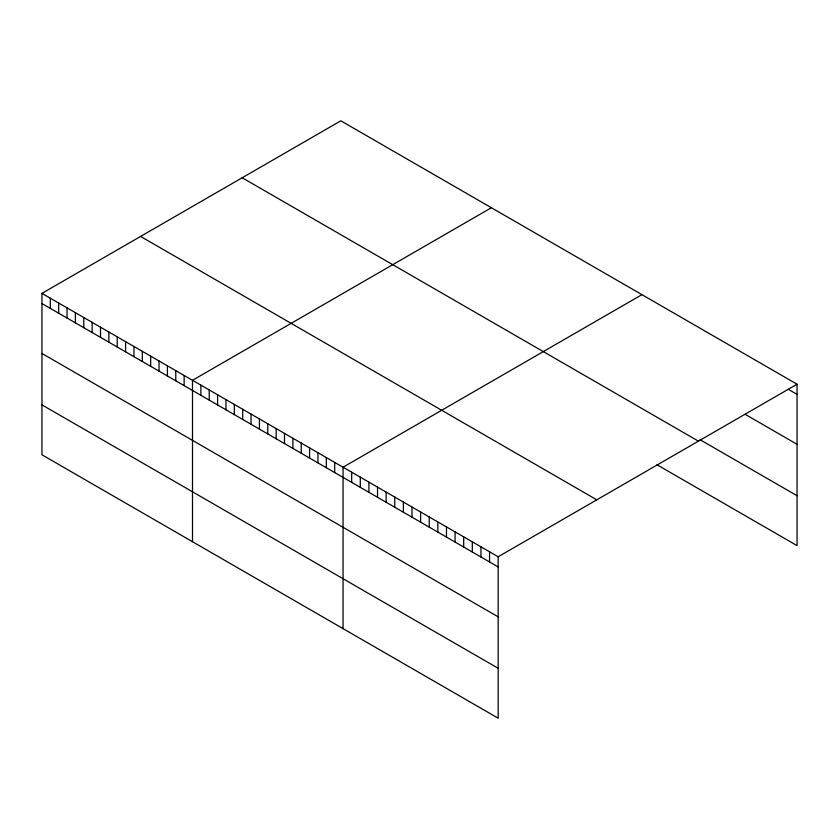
<?xml version="1.0" encoding="UTF-8"?>
<svg xmlns="http://www.w3.org/2000/svg" width="839" height="839" viewBox="0 0 839 839"><rect width="100%" height="100%" fill="white"/><g stroke="black" fill="none" stroke-linecap="round" stroke-linejoin="round"><path stroke-width="1.26" d="M41.95 293.377L498.167 556.771L498.167 718.184L41.95 454.79L41.95 293.377L340.833 120.816L797.05 384.21L797.05 545.623L657.021 464.775M491.381 207.736L192.498 380.298L192.498 541.711M641.94 294.657L343.057 467.218L343.057 628.631M498.167 556.771L797.05 384.21M788.429 389.401L797.05 394.382M745.347 414.435L797.05 444.292M700.104 439.741L797.05 495.713M242.198 177.763L698.415 441.157M140.585 236.43L596.802 499.824M41.95 303.54L498.167 566.933M41.95 353.45L498.167 616.843M41.95 404.88L498.167 668.274M489.557 551.789L489.557 561.962M480.936 546.818L480.936 556.981M472.315 541.847L472.315 552.01M463.694 536.866L463.694 547.038M455.084 531.895L455.084 542.057M446.463 526.913L446.463 537.086M437.843 521.942L437.843 532.104M429.232 516.971L429.232 527.133M420.612 511.989L420.612 522.162M411.991 507.018L411.991 517.181M403.381 502.037L403.381 512.21M394.76 497.066L394.76 507.228M386.139 492.094L386.139 502.257M377.529 487.113L377.529 497.286M368.908 482.142L368.908 492.304M360.288 477.16L360.288 487.333M351.677 472.189L351.677 482.352M334.688 462.383L334.688 472.556M326.329 457.559L326.329 467.722M317.96 452.724L317.96 462.897M309.601 447.9L309.601 458.063M301.232 443.065L301.232 453.238M292.874 438.241L292.874 448.404M284.505 433.417L284.505 443.579M276.146 428.582L276.146 438.745M267.777 423.758L267.777 433.92M259.419 418.923L259.419 429.096M251.05 414.099L251.05 424.261M242.691 409.264L242.691 419.437M234.322 404.44L234.322 414.602M225.953 399.605L225.953 409.778M217.595 394.781L217.595 404.943M209.226 389.957L209.226 400.119M200.867 385.122L200.867 395.284M184.14 375.463L184.14 385.636M175.77 370.639L175.77 380.801M167.412 365.804L167.412 375.977M159.043 360.98L159.043 371.142M150.684 356.145L150.684 366.318M142.315 351.321L142.315 361.483M133.957 346.497L133.957 356.659M125.588 341.662L125.588 351.824M117.229 336.838L117.229 347M108.86 332.003L108.86 342.176M100.502 327.179L100.502 337.341M92.133 322.344L92.133 332.517M83.774 317.52L83.774 327.682M75.405 312.685L75.405 322.858M67.047 307.861L67.047 318.023M58.678 303.036L58.678 313.199M50.319 298.202L50.319 308.364"/></g></svg>
